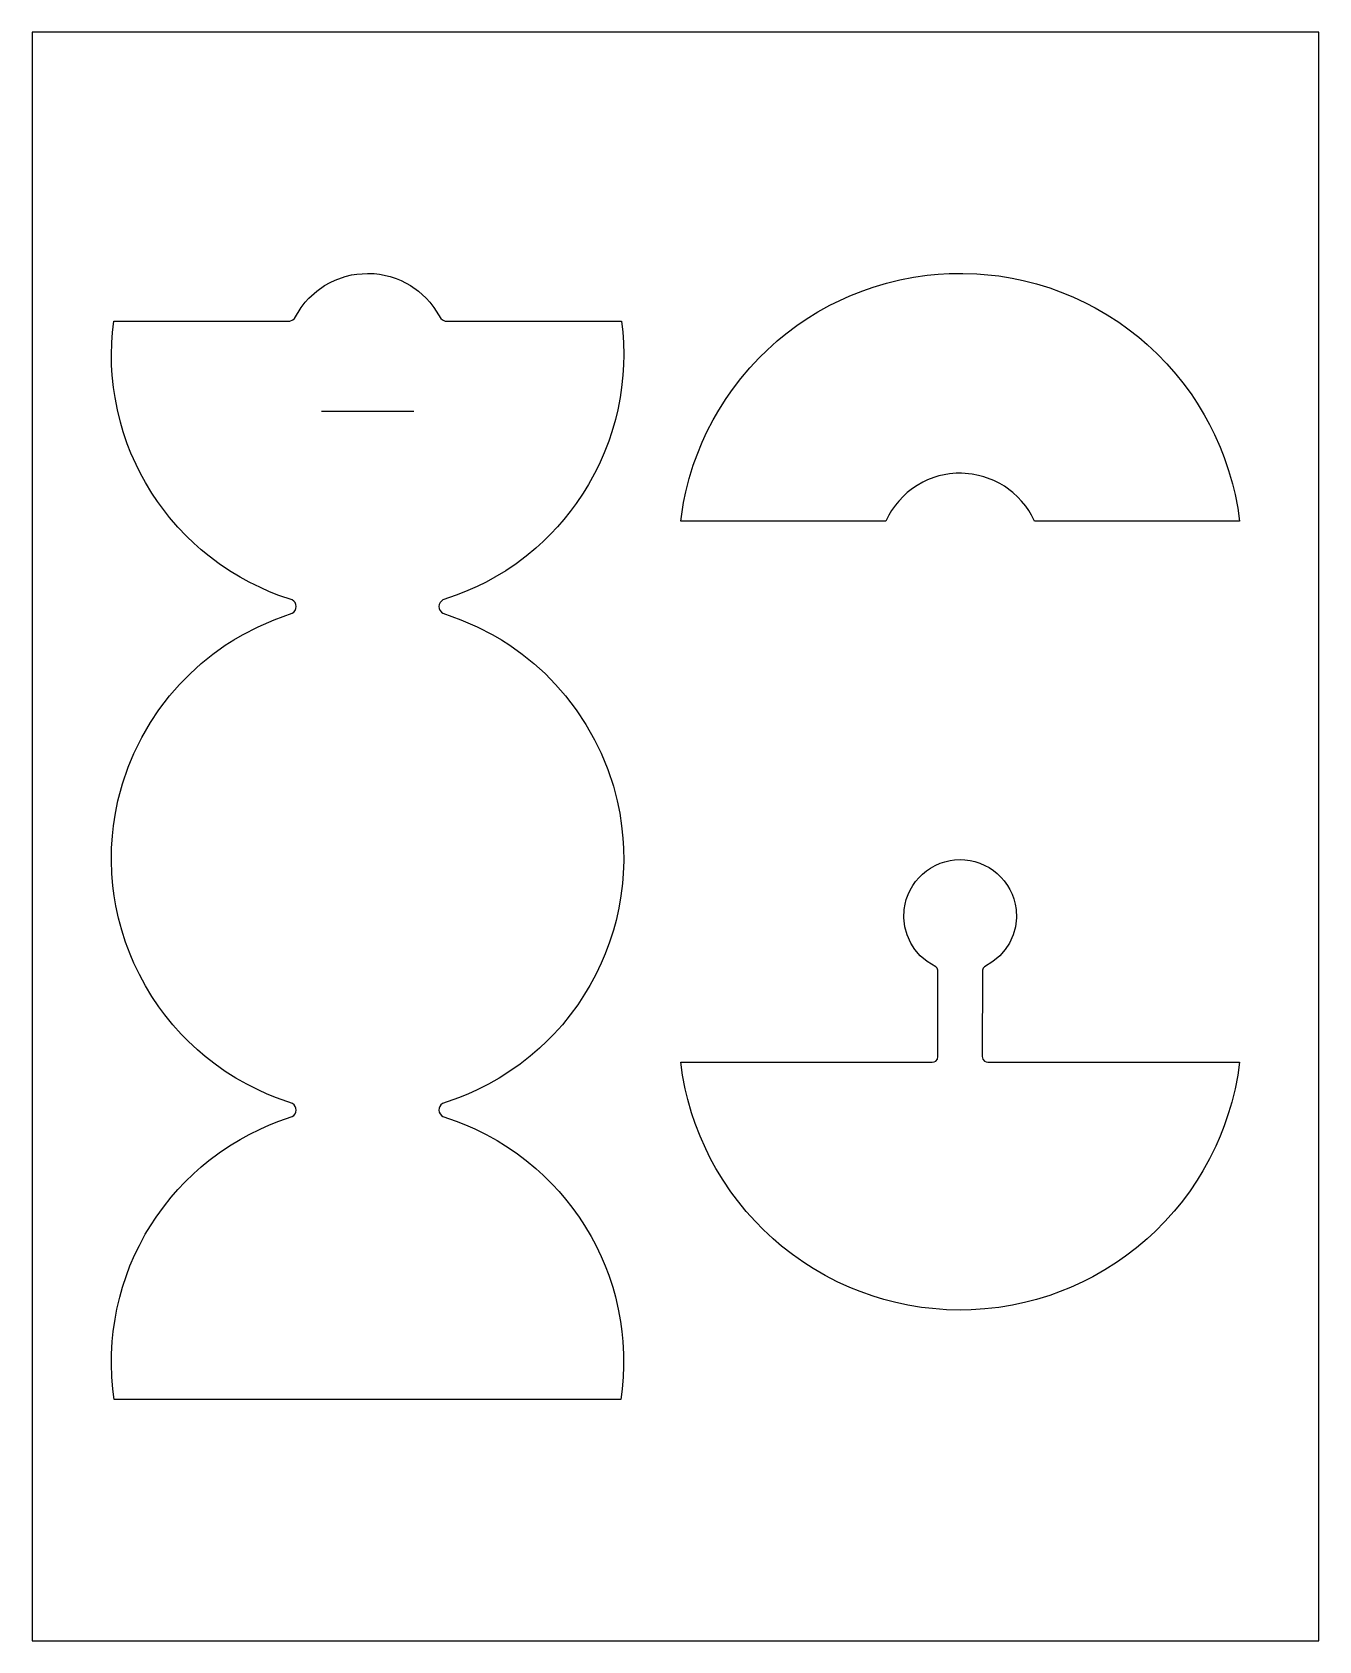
# Model space of a CAD drawing. Header units: millimetres. Extents: x 0 to 203, y 0 to 254.
import ezdxf

# ---------------------------------------------------------------- set-up
doc = ezdxf.new("R2010")
doc.units = ezdxf.units.MM

msp = doc.modelspace()

# ---------------------------------------------------------------- linework, layer by layer
msp.add_line((45.6818, 194.1408), (60.2614, 194.1408))
for points in [[(0, 0), (203.2, 0), (203.2, 254), (0, 254)], [(12.8759, 208.3642), (40.7177, 208.3869), (41.1424, 208.5585), (41.4258, 208.8152), (42.4969, 210.543), (43.1395, 211.3663), (43.7125, 211.9986), (44.9546, 213.1243), (46.169, 213.9796), (47.0778, 214.4944), (47.8401, 214.8554), (49.4369, 215.4267), (50.4521, 215.6722), (51.2843, 215.8099), (52.9765, 215.9208), (54.0201, 215.8781), (54.8581, 215.782), (56.5158, 215.424), (57.5075, 215.0964), (58.2869, 214.7739), (59.7742, 213.9796), (60.9886, 213.1243), (62.2307, 211.9986), (62.8037, 211.3663), (63.4463, 210.543), (64.5174, 208.8152), (64.8008, 208.5585), (65.2255, 208.3869), (93.0674, 208.3642), (93.2633, 206.6059), (93.3726, 205.0213), (93.4216, 203.0366), (93.3906, 201.4485), (93.2973, 199.8629), (93.0933, 197.888), (92.8605, 196.3168), (92.483, 194.3676), (92.1124, 192.8231), (91.5644, 190.9149), (91.059, 189.409), (90.3447, 187.5566), (89.5404, 185.7414), (88.8334, 184.3191), (87.8721, 182.582), (87.0424, 181.2275), (85.9315, 179.582), (84.9855, 178.3061), (83.9901, 177.0683), (82.9469, 175.8705), (81.8575, 174.7147), (80.7235, 173.6024), (79.5468, 172.5356), (78.0184, 171.2683), (76.4298, 170.0776), (74.7846, 168.9663), (73.0868, 167.937), (71.6935, 167.1743), (70.2714, 166.467), (68.4564, 165.6621), (66.9774, 165.083), (64.8722, 164.3466), (64.6207, 164.1637), (64.4247, 163.9224), (64.2973, 163.6387), (64.247, 163.3319), (64.2772, 163.0224), (64.386, 162.7311), (64.6207, 162.4221), (64.8722, 162.2392), (67.7091, 161.2247), (70.261, 160.1238), (72.7313, 158.8503), (74.1018, 158.0473), (75.4397, 157.1911), (77.3809, 155.8101), (79.2374, 154.3171), (81.0028, 152.7175), (82.671, 151.0167), (84.2362, 149.2206), (85.9248, 147.0132), (87.4579, 144.6949), (88.8281, 142.2769), (89.8681, 140.1336), (90.9194, 137.5608), (91.7916, 134.9219), (92.3935, 132.6169), (92.7906, 130.6716), (93.0919, 128.7092), (93.2964, 126.7344), (93.3902, 125.1488), (93.4197, 123.1636), (93.3518, 121.1794), (93.2274, 119.5959), (92.9846, 117.6254), (92.6455, 115.6692), (92.2107, 113.732), (91.7948, 112.1991), (91.1909, 110.3078), (90.4948, 108.4484), (89.8728, 106.9869), (89.0154, 105.1962), (88.0712, 103.4497), (87.2548, 102.0872), (86.1601, 100.4309), (84.9855, 98.8303), (83.7337, 97.2892), (82.4079, 95.8114), (81.296, 94.6772), (80.1404, 93.5874), (78.6372, 92.2904), (77.0722, 91.0687), (75.4492, 89.9253), (73.772, 88.8629), (72.0446, 87.884), (70.2714, 86.9911), (68.8225, 86.3401), (67.3493, 85.7465), (64.805, 84.8313), (64.5659, 84.6325), (64.386, 84.3789), (64.2772, 84.0876), (64.247, 83.7781), (64.2973, 83.4713), (64.4247, 83.1877), (64.6207, 82.9463), (64.8722, 82.7634), (66.9667, 82.031), (68.4459, 81.4523), (69.9012, 80.816), (71.6834, 79.941), (73.4205, 78.9797), (74.7749, 78.1499), (76.4204, 77.0391), (78.0094, 75.8488), (79.5381, 74.582), (80.7152, 73.5155), (82.1262, 72.1187), (83.2045, 70.9525), (84.2362, 69.7448), (85.2198, 68.4976), (86.3791, 66.8858), (87.2487, 65.5567), (88.2613, 63.8489), (89.0102, 62.4482), (89.8681, 60.6577), (90.4905, 59.1964), (91.0551, 57.7118), (91.6782, 55.8267), (92.1095, 54.298), (92.5638, 52.3653), (92.9227, 50.4126), (93.1405, 48.8393), (93.2964, 47.2586), (93.4039, 45.2761), (93.4139, 43.2907), (93.3518, 41.7036), (93.1866, 39.7251), (92.9733, 38.0798), (12.9699, 38.0798), (12.7579, 39.7137), (12.5921, 41.6922), (12.5236, 43.6764), (12.539, 45.2647), (12.6459, 47.2472), (12.8013, 48.8279), (13.0827, 50.7932), (13.3771, 52.3541), (13.8308, 54.2869), (14.2617, 55.8157), (14.8843, 57.701), (15.4484, 59.1858), (16.2348, 61.0088), (16.9278, 62.438), (17.8721, 64.1845), (18.6885, 65.547), (19.5577, 66.8764), (20.7166, 68.4885), (21.9531, 70.0417), (22.9963, 71.2395), (24.0857, 72.3954), (25.5099, 73.7786), (26.6971, 74.8339), (27.9248, 75.8417), (29.5135, 77.0324), (31.1587, 78.1438), (32.8564, 79.173), (34.2497, 79.9357), (36.0316, 80.8112), (37.4868, 81.4479), (38.9658, 82.027), (41.0711, 82.7634), (41.3225, 82.9463), (41.5185, 83.1877), (41.646, 83.4713), (41.6962, 83.7781), (41.666, 84.0876), (41.5572, 84.3789), (41.3773, 84.6325), (41.1382, 84.8313), (38.6046, 85.7425), (37.1312, 86.3356), (35.6822, 86.9862), (33.9087, 87.8786), (32.1811, 88.857), (30.5036, 89.9189), (28.8802, 91.0619), (27.3148, 92.2831), (26.1069, 93.3145), (24.6554, 94.6691), (23.5432, 95.8031), (22.2169, 97.2805), (20.9647, 98.8212), (20.0184, 100.0969), (18.907, 101.7421), (17.8778, 103.4398), (16.933, 105.186), (16.0751, 106.9765), (15.4527, 108.4378), (14.7561, 110.297), (14.1516, 112.1881), (13.6406, 114.1066), (13.2244, 116.0479), (12.9603, 117.6141), (12.7579, 119.1895), (12.5921, 121.168), (12.5236, 123.1522), (12.5526, 125.1374), (12.6789, 127.1187), (12.8499, 128.6979), (13.1506, 130.6603), (13.5472, 132.6057), (14.2617, 135.2916), (15.159, 137.922), (16.0704, 140.1231), (17.2952, 142.618), (18.6885, 145.0228), (20.0117, 147.0038), (21.6997, 149.2118), (23.2644, 151.0083), (24.9321, 152.7096), (26.6971, 154.3097), (28.5532, 155.8032), (30.4941, 157.1848), (31.8317, 158.0413), (33.2019, 158.8447), (35.6718, 160.1189), (38.2235, 161.2206), (41.0711, 162.2392), (41.3225, 162.4221), (41.5185, 162.6635), (41.666, 163.0224), (41.6962, 163.3319), (41.646, 163.6387), (41.5185, 163.9224), (41.3225, 164.1637), (41.0711, 164.3466), (38.9766, 165.0791), (37.4974, 165.6578), (36.042, 166.2941), (34.2598, 167.169), (32.8663, 167.9313), (31.1683, 168.9601), (29.5228, 170.071), (27.9338, 171.2613), (26.7058, 172.2687), (25.5183, 173.3236), (24.3732, 174.4244), (23.004, 175.8621), (21.707, 177.3652), (20.7235, 178.6125), (19.7897, 179.8973), (18.907, 181.2179), (17.8778, 182.9156), (17.1151, 184.3089), (16.4077, 185.7311), (15.6029, 187.546), (15.0238, 189.0251), (14.3823, 190.9039), (13.9359, 192.4283), (13.4627, 194.3565), (13.0846, 196.3055), (12.8514, 197.8767), (12.6468, 199.8515), (12.553, 201.4371), (12.5216, 203.0251), (12.5701, 205.0099), (12.6789, 206.5946)], [(102.4216, 176.8048), (102.871, 179.7142), (103.2283, 181.4226), (103.7688, 183.5363), (104.4124, 185.621), (105.0004, 187.2644), (105.8254, 189.2841), (106.5562, 190.8692), (107.5562, 192.8082), (108.4239, 194.3227), (109.5911, 196.1659), (110.5892, 197.5979), (111.9145, 199.3309), (113.3232, 200.9968), (114.812, 202.5916), (116.0583, 203.8137), (117.682, 205.2709), (119.0312, 206.3781), (120.7772, 207.6864), (122.2189, 208.6703), (124.0735, 209.8194), (125.9822, 210.876), (127.5451, 211.6531), (129.1373, 212.3683), (131.1651, 213.1734), (132.8142, 213.7453), (134.905, 214.3683), (137.0239, 214.8881), (139.1658, 215.3032), (141.3254, 215.6127), (143.0625, 215.7838), (144.8049, 215.8865), (146.9864, 215.9187), (149.1668, 215.8437), (150.9068, 215.7068), (152.6402, 215.5016), (154.7933, 215.1497), (156.5018, 214.7924), (158.6155, 214.2519), (160.7001, 213.6084), (162.3435, 213.0204), (164.3633, 212.1954), (166.3401, 211.2723), (167.8874, 210.4646), (169.775, 209.3707), (171.6067, 208.1854), (173.0288, 207.1734), (174.7488, 205.8311), (176.076, 204.6976), (177.6708, 203.2088), (179.1906, 201.6435), (180.6318, 200.0056), (181.7258, 198.6455), (183.0168, 196.8868), (183.9865, 195.4355), (185.1173, 193.5697), (185.9552, 192.0385), (186.7323, 190.4756), (187.6164, 188.4811), (188.2526, 186.8557), (188.9572, 184.7909), (189.5598, 182.6941), (189.9672, 180.9968), (190.3823, 178.855), (190.6784, 176.8048), (158.2844, 176.8048), (157.817, 177.7323), (157.3834, 178.4558), (156.9033, 179.1494), (156.2412, 179.9698), (155.6646, 180.5854), (154.8892, 181.2998), (153.535, 182.3042), (152.8115, 182.7378), (151.8698, 183.2118), (150.2917, 183.8058), (149.477, 184.0241), (148.4413, 184.2213), (146.7609, 184.3591), (145.9175, 184.3453), (144.8675, 184.2505), (143.2138, 183.9216), (142.4066, 183.6767), (141.423, 183.2973), (140.6605, 182.9367), (139.7432, 182.417), (139.0418, 181.9484), (138.2107, 181.2998), (137.5857, 180.7333), (136.8588, 179.9698), (136.3236, 179.3177), (135.7166, 178.4558), (135.2829, 177.7323), (134.8155, 176.8048)], [(102.4216, 91.3504), (142.1495, 91.3508), (142.4387, 91.3986), (142.6973, 91.5368), (142.9566, 91.8528), (143.0495, 92.2508), (143.0324, 105.894), (142.8999, 106.2164), (142.7021, 106.43), (141.3682, 107.2408), (140.2607, 108.1813), (139.4112, 109.1661), (138.777, 110.1496), (138.1804, 111.4664), (137.8296, 112.7341), (137.6644, 114.1703), (137.7182, 115.4845), (137.8591, 116.338), (138.0433, 117.049), (138.3348, 117.8635), (138.6434, 118.53), (139.0759, 119.2791), (139.4988, 119.8796), (140.0585, 120.5393), (140.582, 121.0543), (141.2507, 121.6031), (141.8581, 122.0162), (142.6208, 122.4396), (143.4145, 122.7837), (144.1119, 123.0141), (144.9544, 123.2105), (145.6817, 123.3124), (146.5458, 123.3548), (147.2796, 123.3248), (148.1373, 123.2119), (148.8539, 123.0509), (149.6844, 122.7837), (150.4781, 122.4396), (151.123, 122.0881), (151.8422, 121.6075), (152.4138, 121.1462), (153.0354, 120.5446), (153.5151, 119.9885), (154.019, 119.2853), (154.3914, 118.6523), (154.7613, 117.8703), (155.0144, 117.1808), (155.2398, 116.338), (155.3808, 115.4845), (155.4345, 114.1703), (155.2693, 112.7341), (154.9185, 111.4664), (154.3219, 110.1496), (153.6877, 109.1661), (152.8382, 108.1813), (151.7307, 107.2408), (150.3968, 106.43), (150.199, 106.2164), (150.0665, 105.894), (150.0495, 92.2508), (150.1423, 91.8528), (150.4016, 91.5368), (150.6602, 91.3986), (150.9495, 91.3508), (190.6773, 91.3504), (190.3825, 89.3049), (189.9676, 87.163), (189.4481, 85.0441), (188.958, 83.3689), (188.2535, 81.304), (187.6175, 79.6786), (186.9182, 78.0794), (185.9567, 76.121), (184.9002, 74.2121), (183.9883, 72.7238), (182.7675, 70.9156), (181.4595, 69.1695), (180.3523, 67.8202), (178.8953, 66.1963), (177.3603, 64.6459), (176.0787, 63.461), (174.4129, 62.0521), (172.68, 60.7266), (171.2481, 59.7284), (169.405, 58.561), (167.5068, 57.4855), (165.9517, 56.6929), (163.966, 55.7891), (162.3471, 55.1368), (160.7037, 54.5487), (158.6191, 53.9049), (156.9303, 53.464), (154.7971, 53.0067), (152.6439, 52.6546), (150.4761, 52.4086), (148.2989, 52.2693), (146.5538, 52.2349), (144.3727, 52.2882), (142.1969, 52.4485), (140.4635, 52.6535), (138.3104, 53.0051), (136.177, 53.462), (134.4881, 53.9025), (132.8178, 54.4091), (130.7599, 55.1338), (129.1408, 55.7857), (127.155, 56.6892), (125.2158, 57.689), (123.3281, 58.7827), (121.858, 59.7236), (120.0741, 60.9797), (118.354, 62.3218), (117.0267, 63.4552), (115.4317, 64.9439), (114.2096, 66.19), (112.7522, 67.8136), (111.3763, 69.5067), (110.3364, 70.9086), (109.1152, 72.7165), (107.9843, 74.5822), (107.1463, 76.1133), (106.369, 77.6761), (105.4847, 79.6706), (104.6993, 81.706), (104.1435, 83.3606), (103.5408, 85.4574), (103.1332, 87.1546), (102.7178, 89.2964)]]:
    msp.add_lwpolyline(points, close=True)

doc.saveas('drawing.dxf')
